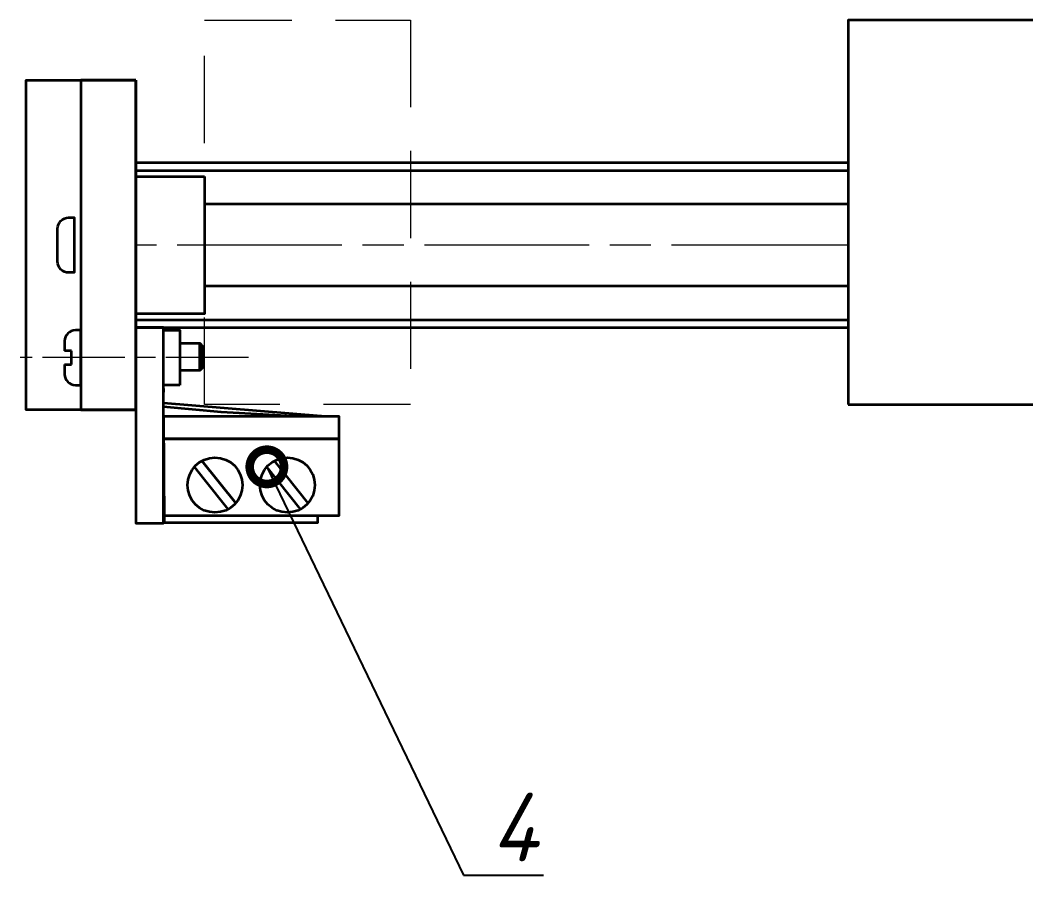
# Model space of a CAD drawing. Header units: millimetres. Extents: x -1178 to 2000, y -2432 to 1302.
# Drawn here: x -780.8 to -707.6, y -1992.5 to -1929.7 of the extents above; entities that cross this region are included whole.
import ezdxf
from ezdxf import colors
from ezdxf.entities.mleader import LeaderData, LeaderLine
from ezdxf.math import Vec2, Vec3

# ---------------------------------------------------------------- set-up
doc = ezdxf.new("R2010")
doc.units = ezdxf.units.MM
for name, pattern in [('AM_ISO08W050', [18, 12, -1.5, 3, -1.5]), ('AM_ISO08W050x2', [9, 6, -0.75, 1.5, -0.75]), ('HIDDEN', [9.524999999999999, 6.35, -3.175])]:
    doc.linetypes.add(name, pattern=pattern)
doc.layers.get('0').update_dxf_attribs({"lineweight": 80})
for name, color, linetype, lineweight in [('AM_4', 3, 'Continuous', 15), ('AM_7', 4, 'AM_ISO08W050', 15), ('окружности', 100, 'HIDDEN', 15), ('основные', 7, 'Continuous', 35)]:
    doc.layers.add(name, color=color, linetype=linetype, lineweight=lineweight)
doc.styles.get("Standard").update_dxf_attribs({"font": 'geniso.shx', "oblique": 15})

# ---------------------------------------------------------------- blocks, each defined once
blk = doc.blocks.new('_DotSmall')
at = {"color": 0, "linetype": 'ByBlock', "const_width": 0.5}
blk.add_lwpolyline([(-0.0625, 0, 1), (0.0625, 0, 1)], format="xyb", close=True, dxfattribs=at)

msp = doc.modelspace()

# ---------------------------------------------------------------- linework, layer by layer
at = {"layer": 'AM_7'}
for p, q in [((-721.3994406972664, -1946.052770493613), (-772.3994406972664, -1946.052770493613)), ((-720.5364566682852, -1946.052770493613), (-721.3994406972663, -1946.052770493613))]:
    msp.add_line(p, q, dxfattribs=at)
at = {"layer": 'AM_7', "linetype": 'AM_ISO08W050x2'}
msp.add_line((-764.2117178302502, -1954.248193479491), (-780.8307281341481, -1954.248193479491), dxfattribs=at)
at = {"layer": 'окружности'}
msp.add_lwpolyline([(-767.3994406972665, -1929.667644869483), (-752.3994406972665, -1929.667644869483), (-752.3994406972665, -1957.667644869483), (-767.3994406972665, -1957.667644869483)], close=True, dxfattribs=at)
at = {"layer": 'основные'}
for p, q in [((-772.3994406972664, -1940.607210655746), (-720.536456668285, -1940.607210655746)), ((-772.3994406972664, -1951.498330331481), (-720.536456668285, -1951.498330331481)), ((-777.0994406972665, -1953.748193479491), (-777.5994406972665, -1953.748193479491)), ((-777.0994406972665, -1954.748193479491), (-777.0994406972665, -1953.748193479491)), ((-777.5994406972665, -1954.748193479491), (-777.0994406972665, -1954.748193479491)), ((-770.3994406972665, -1956.485950899552), (-770.3994406972665, -1956.756301948678)), ((-758.9198114272157, -1958.515426043347), (-770.3994406972068, -1957.551367486822)), ((-760.2524016206681, -1958.526431989781), (-760.8524016206682, -1958.526431989781)), ((-758.8504354144569, -1958.521353237674), (-758.9198114272157, -1958.515426043347)), ((-758.8504354144569, -1958.521353237674), (-758.8504354144569, -1958.521353237674)), ((-767.3994406972665, -1963.111984058339), (-768.1242548028472, -1962.198344820988)), ((-767.5895937922314, -1961.772292837705), (-765.134119002967, -1964.855239055023)), ((-760.4169000294961, -1965.284718980133), (-762.8654020576416, -1962.198344820988)), ((-762.3307410470259, -1961.772292837705), (-759.8752662577615, -1964.855239055023)), ((-765.6757527747017, -1965.284718980133), (-767.3994406972665, -1963.111984058339))]:
    msp.add_line(p, q, dxfattribs=at)
for points in [[(-720.536456668285, -1957.667644869483), (-705.5168643796563, -1957.667644869483), (-705.5168643796563, -1929.667644869483), (-720.536456668285, -1929.667644869483)], [(-772.3994406972664, -1934.049712483553), (-772.3994406972664, -1958.055828503674), (-780.3994406972664, -1958.055828503674), (-780.3994406972664, -1934.049712483553)], [(-772.3994406972664, -1934.049712483553), (-776.3994406972664, -1934.049712483553), (-776.3994406972664, -1958.055828503674), (-772.3994406972664, -1958.055828503674)], [(-767.3994406972665, -1941.052770493613), (-767.3994406972665, -1951.052770493613), (-772.3994406972664, -1951.052770493613), (-772.3994406972664, -1941.052770493613)], [(-770.3994406972068, -1952.052770493613), (-772.3994406972664, -1952.052770493613), (-772.3994406972664, -1966.291376438969), (-770.3994406972068, -1966.291376438969)], [(-769.1994406972068, -1956.248193479491), (-770.3994406972067, -1956.248193479491), (-770.3994406972067, -1952.248193479491), (-769.1994406972068, -1952.248193479491)], [(-757.5994406972176, -1958.526431989781), (-770.3994406972175, -1958.526431989781), (-770.3994406972665, -1960.151431989746), (-757.5994406972666, -1960.151431989746)]]:
    msp.add_lwpolyline(points, close=True, dxfattribs=at)
for points in [[(-720.536456668285, -1940.052770493614), (-772.3994406972664, -1940.052770493613), (-772.3994406972664, -1952.052770493613), (-720.536456668285, -1952.052770493614)], [(-772.3994406972664, -1949.052770493613), (-772.3994406972664, -1943.052770493613)], [(-767.3994406972665, -1943.052770493613), (-720.536456668285, -1943.052770493613)], [(-720.536456668285, -1949.052770493613), (-767.3994406972665, -1949.052770493613)], [(-769.1994406972068, -1953.193802587983), (-767.7374878127795, -1953.193802587983), (-767.5497649457633, -1953.410308938929), (-767.5497649457633, -1954.977296237037), (-767.7374878127795, -1955.193802587983), (-767.7374878127795, -1953.193802587983), (-767.7374878127795, -1955.193802587983), (-769.1994406972068, -1955.193802587983)], [(-760.5524016206681, -1958.526431989781), (-760.5524016206681, -1958.526431989781), (-766.1959650365169, -1958.224151407345), (-770.426636618231, -1957.818526971043)], [(-769.1994406972068, -1965.750590505737), (-757.599440697242, -1965.750590505737), (-757.5994406972176, -1958.526431989781), (-770.3994406972175, -1958.526431989781), (-770.3994406972421, -1965.750590505737)], [(-770.3994406972175, -1958.526431989781), (-770.3470904280279, -1966.244048410927), (-759.1590812232394, -1966.244048410927), (-759.1590812232394, -1965.750590505737)], [(-770.3994406972175, -1965.750590505737), (-757.5994406972666, -1965.750590505737), (-757.5994406972666, -1960.151431989746), (-770.3994406972175, -1960.151431989746), (-770.3994406972175, -1965.750590505737)]]:
    msp.add_lwpolyline(points, dxfattribs=at)
for points in [[(-778.0994406972665, -1945.552770493613), (-778.0994406972665, -1944.852770493614, -0.414213562373095), (-777.2994406972665, -1944.052770493613), (-776.8994406972664, -1944.052770493613), (-776.8994406972664, -1948.052770493613), (-777.2994406972665, -1948.052770493613, -0.414213562373095), (-778.0994406972665, -1947.252770493614), (-778.0994406972665, -1945.552770493613)], [(-777.5994406972665, -1954.748193479491), (-777.5994406972665, -1955.448193479491, 0.414213562373095), (-776.7994406972665, -1956.248193479491), (-776.3994406972664, -1956.248193479491), (-776.3994406972664, -1952.248193479491), (-776.7994406972665, -1952.248193479491, 0.414213562373095), (-777.5994406972665, -1953.048193479492), (-777.5994406972665, -1953.748193479492)]]:
    msp.add_lwpolyline(points, format="xyb", dxfattribs=at)
for centre in [(-766.6423579558772, -1963.526431989781), (-761.3700143246148, -1963.526431989781)]:
    msp.add_circle(centre, 2, dxfattribs=at)

# ---------------------------------------------------------------- leaders
at = {"layer": 'AM_4'}
ml = msp.add_multileader_mtext('Standard', dxfattribs=at)
ml.set_content('4', color=256)
ml.set_leader_properties()
ml.set_arrow_properties(name='DOTSMALL')
ml.build(insert=Vec2(0, 0))
ml.multileader.update_dxf_attribs({"text_left_attachment_type": 6, "text_right_attachment_type": 6, "dogleg_length": 0, "arrow_head_size": 5})
ctx = ml.context
ctx.base_point, ctx.char_height, ctx.arrow_head_size, ctx.plane_origin = Vec3(-748.5580775323319, -1991.933131331346), 5, 5, Vec3(-709.569459524798, -2025.392500781932)
ctx.left_attachment, ctx.right_attachment = 6, 6
notes = []
notes.append((ctx, [(0, (1, 1, 0), (-748.5580775323319, -1991.933131331346), (1, 0), 0, [(0, [(-762.8654020576416, -1962.198344820988)], 0, [])])]))
ctx.mtext.insert, ctx.mtext.flow_direction = Vec3(-746.5580775323319, -1985.933131331346), 5
for ctx, leaders in notes:
    for number, flags, end, landing, length, lines in leaders:
        leader = LeaderData()
        leader.index, (leader.has_last_leader_line, leader.has_dogleg_vector, leader.attachment_direction) = number, flags
        leader.last_leader_point, leader.dogleg_vector, leader.dogleg_length = Vec3(end), Vec3(landing), length
        for number, points, colour, breaks in lines:
            line = LeaderLine()
            line.index, line.vertices, line.color, line.breaks = number, Vec3.list(points), colors.encode_raw_color(colour), breaks
            leader.lines.append(line)
        ctx.leaders.append(leader)

doc.saveas('drawing.dxf')
